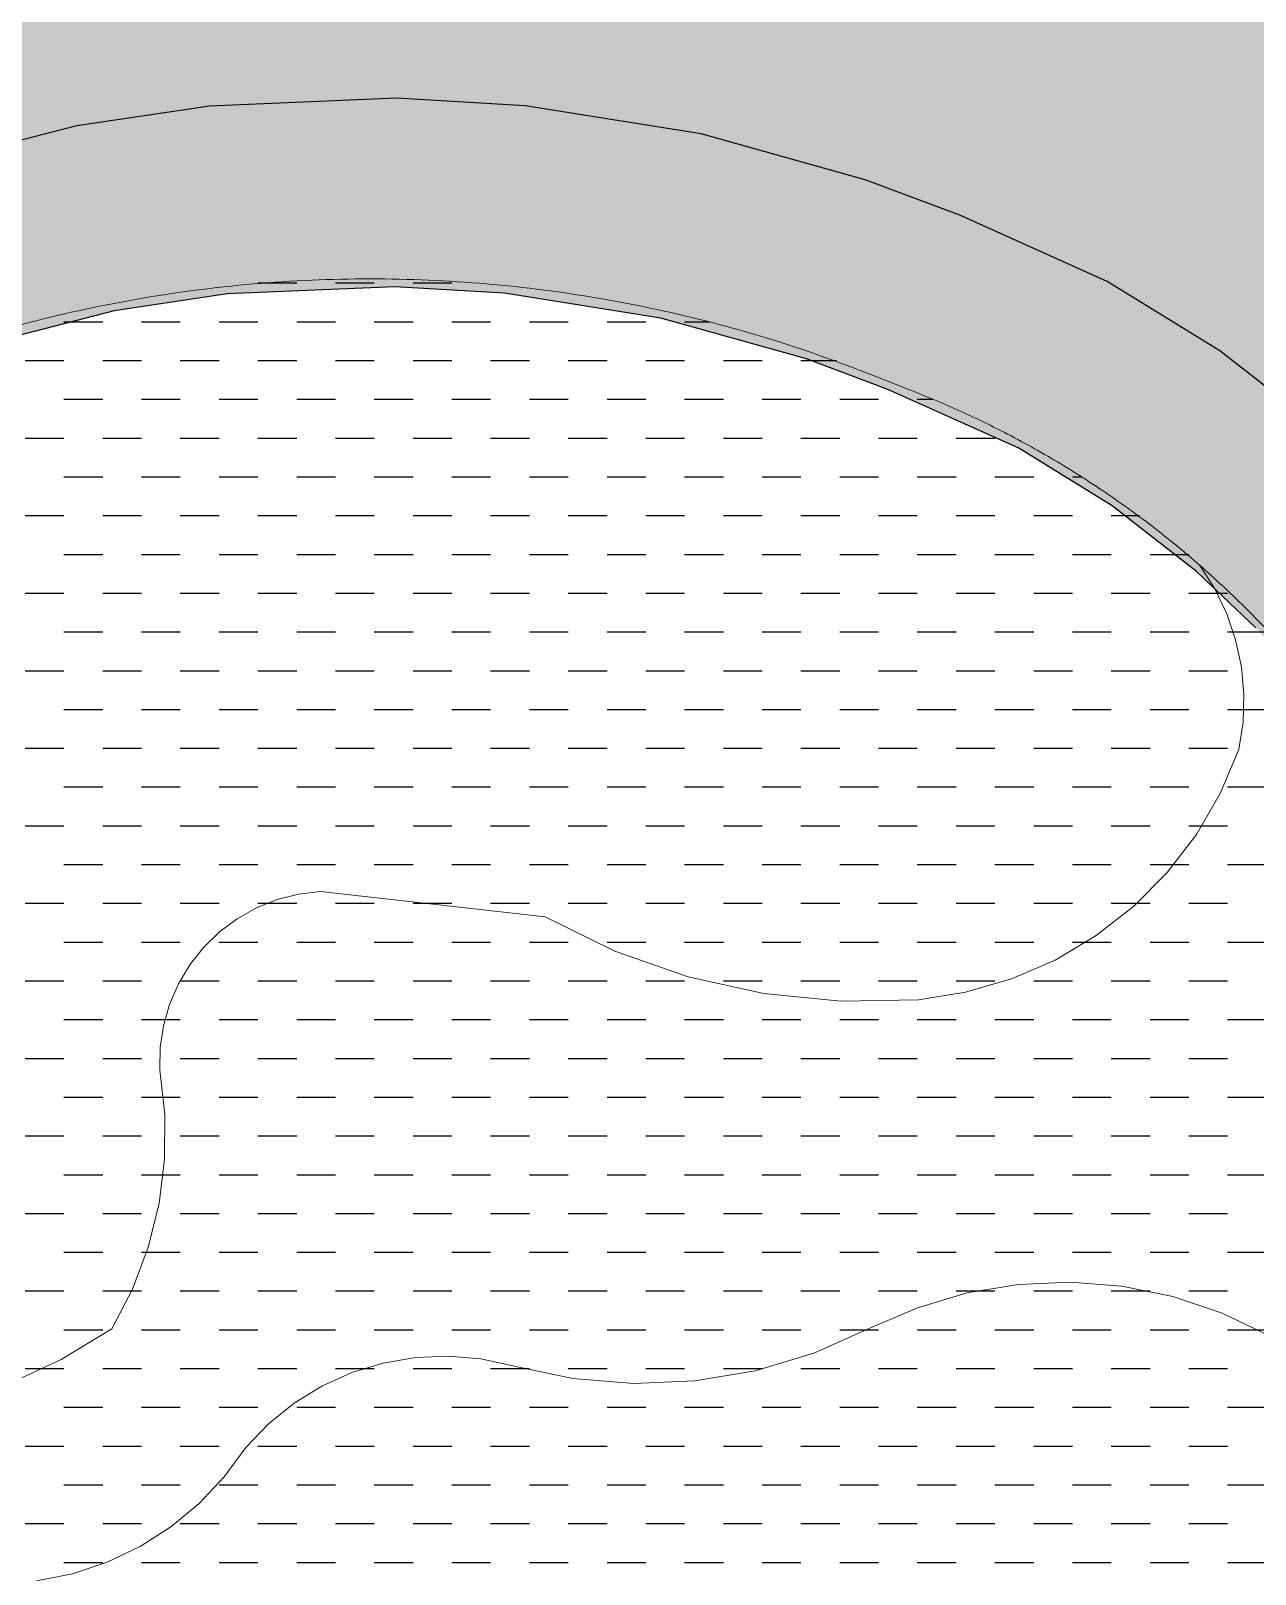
# Model space of a CAD drawing. Header units: millimetres. Extents: x -1030105 to 906887, y -616134 to 1220667.
# Drawn here: x 559758 to 579241, y -149743 to -125170 of the extents above; entities that cross this region are included whole.
import ezdxf

# ---------------------------------------------------------------- set-up
doc = ezdxf.new("R2010")
doc.units = ezdxf.units.MM
doc.header["$MEASUREMENT"] = 0
doc.layers.add('A-Wall', color=6, linetype='Continuous', lineweight=9)
doc.layers.add('HATCH', color=8, linetype='Continuous', lineweight=5)
for name, color, linetype in [('A-WALL-PATT', 7, 'Continuous'), ('DA-LANS-TREE', 7, 'Continuous'), ('DA-WALL-LOW', 1, 'Continuous')]:
    doc.layers.add(name, color=color, linetype=linetype)
doc.layers.add('MASTER PLAN - ZONE B$0$_ QH Giao thông', color=7, linetype='Continuous', true_color=0x6c6565)
doc.layers.add('MASTER PLAN - ZONE B$0$HACHT', color=7, linetype='Continuous', lineweight=9, true_color=0x636363)
doc.layers.add('TMB-KHU B-XREF$0$GRASS', color=95, linetype='Continuous', lineweight=0, transparency=0.6)
pattern_1 = [(0.09853093, (-1184993805.8, -434362146.17), (-0.82545039, 479.99929024), []), (90.09853093, (-1184993805.82, -434362146.17), (-240.825095507, 479.586565047), [480, -480])]

# ---------------------------------------------------------------- blocks, each defined once
blk = doc.blocks.new('Roof 3F')
at = {"layer": 'A-WALL-PATT'}
h = blk.add_hatch(color=255, dxfattribs=at)
h.dxf.hatch_style = 1
h.paths.add_polyline_path([(-9090967, -162990), (-9129467, -162990), (-9129467, -126446), (-8995967, -126446), (-8995967, -193271), (-9026592, -193271), (-9026592, -146746), (-9046192, -146746), (-9046192, -155095), (-9071392, -155095), (-9071392, -146746), (-9090967, -146746)])
at = {"layer": 'DA-WALL-LOW'}
blk.add_lwpolyline([(-9090967, -162990), (-9129467, -162990), (-9129467, -126446), (-8995967, -126446), (-8995967, -193271), (-9026592, -193271), (-9026592, -146746), (-9046192, -146746), (-9046192, -155095), (-9071392, -155095), (-9071392, -146746), (-9090967, -146746)], close=True, dxfattribs=at)
blk = doc.blocks.new('A$C26975654')
at = {"true_color": 0x595959, "extrusion": (2.62042e-09, 1.26379e-08, 1)}
h = blk.add_hatch(dxfattribs=at)
h.set_pattern_fill('ANSI31', color=251, scale=60, angle=45.0985)
h.set_pattern_definition([(90.098531, (-9128386.6, -12147848.67), (-190.4997183, -0.3276006), [])])
h.paths.add_polyline_path([(115649, 42157), (115669, 30359), (140571, 30401), (140550, 42200)])
h.paths.add_polyline_path([(41338, 78283), (29988, 78264), (29984, 80564), (15184, 80538), (8555, 80527), (8564, 75627), (30494, 75664), (30509, 66765), (41358, 66784)])
at = {"layer": 'DA-LANS-TREE', "true_color": 0xe8d896}
h = blk.add_hatch(dxfattribs=at)
h.set_pattern_fill('AR-B88', color=41, scale=60, angle=0.0985)
h.set_pattern_definition(pattern_1)
edge = h.paths.add_edge_path()
edge.add_line((60041, 96343), (60001, 119941))
edge.add_line((60001, 119941), (49371, 119922))
edge.add_line((49371, 119922), (49396, 116800))
edge.add_arc((44397, 116727), 5000, -89.8344, 0.8349, ccw=False)
edge.add_line((44411, 111727), (11821, 111633))
edge.add_arc((11856, 99633), 12000, 90.1656, 146.6075)
edge.add_line((1837, 106237), (1918, 51065))
edge.add_line((1918, 51065), (2456, 50805))
edge.add_line((2456, 50805), (3154, 49440))
edge.add_line((3154, 49440), (3592, 48532))
edge.add_line((3592, 48532), (3954, 47923))
edge.add_line((3954, 47923), (8203, 45081))
edge.add_line((8203, 45081), (9056, 44510))
edge.add_line((9056, 44510), (9635, 43738))
edge.add_line((9635, 43738), (10170, 42648))
edge.add_line((10170, 42648), (10480, 41432))
edge.add_line((10480, 41432), (11122, 42505))
edge.add_line((11122, 42505), (13222, 44167))
edge.add_line((13222, 44167), (15711, 45477))
edge.add_line((15711, 45477), (18293, 46489))
edge.add_line((18293, 46489), (21296, 47266))
edge.add_line((21296, 47266), (23408, 47579))
edge.add_line((23408, 47579), (26384, 47707))
edge.add_line((26384, 47707), (28432, 47585))
edge.add_line((28432, 47585), (31234, 47138))
edge.add_line((31234, 47138), (33846, 46408))
edge.add_line((33846, 46408), (35349, 45841))
edge.add_line((35349, 45841), (37695, 44788))
edge.add_line((37695, 44788), (39490, 43684))
edge.add_line((39490, 43684), (41077, 42446))
edge.add_line((41077, 42446), (42228, 41356))
edge.add_line((42228, 41356), (43482, 39921))
edge.add_line((43482, 39921), (44320, 38768))
edge.add_line((44320, 38768), (44506, 38457))
edge.add_line((44506, 38457), (47474, 38148))
edge.add_line((47474, 38148), (49627, 37482))
edge.add_line((49627, 37482), (52438, 36692))
edge.add_line((52438, 36692), (57704, 34606))
edge.add_line((57704, 34606), (64885, 31817))
edge.add_line((64885, 31817), (73324, 28545))
edge.add_line((73324, 28545), (80957, 26893))
edge.add_line((80957, 26893), (85350, 26544))
edge.add_line((85350, 26544), (94065, 27673))
edge.add_line((94065, 27673), (101268, 27274))
edge.add_line((101268, 27274), (101834, 26858))
edge.add_line((101834, 26858), (102150, 26301))
edge.add_line((102150, 26301), (102232, 25553))
edge.add_line((102232, 25553), (103115, 25638))
edge.add_line((103115, 25638), (105668, 25487))
edge.add_line((105668, 25487), (108341, 24878))
edge.add_line((108341, 24878), (109917, 24285))
edge.add_line((109917, 24285), (111613, 23425))
edge.add_line((111613, 23425), (112459, 22884))
edge.add_line((112459, 22884), (113020, 22624))
edge.add_line((113020, 22624), (114021, 22278))
edge.add_line((114021, 22278), (115634, 21974))
edge.add_line((115634, 21974), (116481, 21934))
edge.add_line((116481, 21934), (117665, 22015))
edge.add_line((117665, 22015), (118699, 22215))
edge.add_line((118699, 22215), (119487, 22451))
edge.add_line((119487, 22451), (120930, 22909))
edge.add_line((120930, 22909), (122114, 23131))
edge.add_line((122114, 23131), (123027, 23223))
edge.add_line((123027, 23223), (124008, 23244))
edge.add_line((124008, 23244), (124948, 23184))
edge.add_line((124948, 23184), (126378, 22967))
edge.add_line((126378, 22967), (128321, 22367))
edge.add_line((128321, 22367), (130043, 21498))
edge.add_line((130043, 21498), (130644, 21081))
edge.add_line((130644, 21081), (130734, 21058))
edge.add_line((130734, 21058), (130893, 21038))
edge.add_line((130893, 21038), (131662, 21058))
edge.add_line((131662, 21058), (131737, 21072))
edge.add_line((131737, 21072), (132676, 21441))
edge.add_line((132676, 21441), (132978, 21648))
edge.add_line((132978, 21648), (133465, 22137))
edge.add_line((133465, 22137), (136872, 26069))
edge.add_line((136872, 26069), (137332, 26785))
edge.add_line((137332, 26785), (138107, 27550))
edge.add_line((138107, 27550), (138903, 28182))
edge.add_line((138903, 28182), (140240, 28885))
edge.add_line((140240, 28885), (140774, 29058))
edge.add_line((140774, 29058), (140775, 30198))
edge.add_line((140775, 30198), (111456, 30148))
edge.add_line((111456, 30148), (111421, 50022))
edge.add_line((111421, 50022), (94112, 49992))
edge.add_line((94112, 49992), (94123, 43683))
edge.add_line((94123, 43683), (95191, 41981))
edge.add_line((95191, 41981), (95400, 41512))
edge.add_line((95400, 41512), (95382, 41076))
edge.add_line((95382, 41076), (95217, 40736))
edge.add_line((95217, 40736), (94271, 39476))
edge.add_line((94271, 39476), (93903, 39214))
edge.add_line((93903, 39214), (85205, 35631))
edge.add_line((85205, 35631), (84628, 35770))
edge.add_line((84628, 35770), (83017, 36770))
edge.add_line((83017, 36770), (82672, 37132))
edge.add_line((82672, 37132), (82545, 37616))
edge.add_line((82545, 37616), (82540, 40669))
edge.add_line((82540, 40669), (81537, 40661))
edge.add_line((81537, 40661), (81545, 38061))
edge.add_line((81545, 38061), (75545, 38051))
edge.add_line((75545, 38051), (75541, 40451))
edge.add_line((75541, 40451), (74537, 40449))
edge.add_line((74537, 40449), (74533, 37447))
edge.add_line((74533, 37447), (74382, 37004))
edge.add_line((74382, 37004), (74077, 36754))
edge.add_line((74077, 36754), (72288, 35632))
edge.add_line((72288, 35632), (71709, 35683))
edge.add_line((71709, 35683), (63003, 39228))
edge.add_line((63003, 39228), (62738, 39485))
edge.add_line((62738, 39485), (61657, 40921))
edge.add_line((61657, 40921), (61664, 41501))
edge.add_line((61664, 41501), (61790, 41808))
edge.add_line((61790, 41808), (62923, 43629))
edge.add_line((62923, 43629), (62912, 49938))
edge.add_line((62912, 49938), (11909, 49849))
edge.add_line((11909, 49849), (10828, 50018))
edge.add_line((10828, 50018), (10062, 50372))
edge.add_line((10062, 50372), (9550, 50758))
edge.add_line((9550, 50758), (9100, 51253))
edge.add_line((9100, 51253), (8694, 51951))
edge.add_line((8694, 51951), (8538, 52506))
edge.add_line((8538, 52506), (8403, 53343))
edge.add_line((8403, 53343), (8356, 80527))
edge.add_line((8356, 80527), (8355, 80527))
edge.add_line((8355, 80527), (8338, 90677))
edge.add_line((8338, 90677), (8338, 90994))
edge.add_arc((12338, 91000), 4000, 90.0985, 180.0985, ccw=False)
edge.add_line((12331, 95000), (38891, 95046))
edge.add_arc((38898, 91046), 4000, 17.4472, 90.0985, ccw=False)
edge.add_line((42714, 92245), (60048, 92275))
edge.add_line((60048, 92275), (60041, 96343))
edge = h.paths.add_edge_path(flags=16)
edge.add_line((49595, 102075), (14529, 102015))
edge.add_arc((14528, 103015), 1000, 159.3265, 270.0985, ccw=False)
edge.add_arc((15463, 102662), 2000, 96.9187, 159.3265, ccw=False)
edge.add_line((15222, 104648), (48638, 104758))
edge.add_arc((48645, 102758), 2000, 18.4999, 90.2137, ccw=False)
edge.add_arc((49593, 103075), 1000, -89.9015, 18.4999, ccw=False)
h = blk.add_hatch(dxfattribs=at)
h.set_pattern_fill('AR-B88', color=41, scale=60, angle=0.0985)
h.set_pattern_definition(pattern_1)
h.paths.add_polyline_path([(127195, 19575), (128504, 18914), (129383, 18304), (130177, 18105), (130741, 18033), (131978, 18066), (132567, 18175), (134087, 18773), (134905, 19330), (135665, 20096), (136679, 21266), (137607, 22336), (138505, 23372), (139280, 24267), (139676, 24883), (140099, 25301), (140548, 25658), (141408, 26110), (141829, 26246), (142509, 26367), (142977, 26384), (143769, 26290), (144224, 26164), (144824, 26025), (145727, 25884), (146509, 25824), (146931, 25816), (146922, 28816), (146654, 28822), (146074, 28866), (145394, 28973), (144963, 29072), (144350, 29243), (143101, 29390), (142192, 29358), (141102, 29164), (140240, 28885), (138903, 28182), (138107, 27550), (137332, 26785), (136872, 26069), (136238, 25337), (135340, 24301), (134412, 23231), (133465, 22137), (132978, 21648), (132676, 21441), (131705, 21060), (130893, 21038), (130664, 21067), (130043, 21498), (128321, 22367), (126378, 22967), (124948, 23184), (124008, 23244), (123027, 23223), (122114, 23131), (120930, 22909), (119487, 22451), (118699, 22215), (117665, 22015), (116481, 21934), (115634, 21974), (114021, 22278), (113020, 22624), (112459, 22884), (111613, 23425), (109917, 24285), (108341, 24878), (105668, 25487), (103115, 25638), (100581, 25392), (97881, 24668), (95937, 23815), (94294, 22833), (92789, 21758), (91881, 21265), (90104, 20660), (89211, 20512), (88215, 20466), (87070, 20559), (86343, 20702), (85387, 20998), (84436, 21418), (83461, 21919), (81638, 22611), (79761, 23081), (77520, 23347), (75794, 23343), (73439, 23050), (70261, 22069), (67087, 20517), (64527, 19561), (62273, 18904), (58794, 18206), (56189, 17922), (53520, 17863), (53096, 18104), (52634, 18520), (51985, 19455), (51816, 19861), (51629, 20747), (51626, 21437), (51694, 21854), (52033, 22757), (52341, 24218), (52421, 25767), (52279, 27226), (51471, 29771), (49873, 32134), (47718, 33882), (47087, 34203), (46768, 34511), (46203, 35230), (45886, 35766), (45344, 37054), (44320, 38768), (43482, 39921), (42228, 41356), (41077, 42446), (39490, 43684), (37695, 44788), (35349, 45841), (33846, 46408), (31234, 47138), (28432, 47585), (26384, 47707), (23408, 47579), (21296, 47266), (18293, 46489), (15711, 45477), (13222, 44167), (11122, 42505), (9541, 39864), (8294, 36209), (7979, 33733), (8024, 31292), (9102, 27871), (9664, 26896), (10856, 25320), (10853, 25195), (10649, 24516), (10162, 23659), (9171, 21965), (8612, 19646), (8791, 17004), (9654, 15063), (10263, 13734), (10252, 13616), (9819, 12842), (9059, 11747), (8095, 10317), (7502, 8615), (7457, 6438), (7947, 4784), (8758, 3402), (10456, 1844), (12552, 1068), (14631, 613), (17129, 486), (19402, 755), (20903, 1229), (23238, 1813), (25459, 1850), (27349, 1468), (28958, 811), (30513, -40), (42677, -9), (44411, 623), (48107, 1904), (48481, 1965), (49892, 1930), (53447, 773), (55103, 23), (65653, 51), (67571, 905), (68882, 1718), (69622, 2277), (76459, 6105), (78242, 6681), (79863, 7049), (81995, 7330), (83656, 7396), (84539, 7376), (85907, 7271), (87093, 7104), (88654, 6777), (90303, 6290), (92113, 5588), (95097, 4567), (99350, 3788), (101977, 3651), (105319, 3847), (108148, 4342), (111225, 5380), (113363, 6068), (115225, 6509), (117621, 6866), (119335, 6982), (122393, 6904), (124456, 6643), (126689, 6084), (129049, 5724), (132577, 6002), (135984, 7263), (138583, 9106), (139920, 10489), (140719, 11917), (141781, 13816), (142666, 15397), (143229, 16404), (143592, 16747), (144302, 17220), (145557, 17699), (146242, 17807), (146953, 17809), (146945, 20809), (146003, 20806), (144780, 20613), (142920, 19903), (141716, 19103), (140834, 18268), (140047, 16862), (139163, 15281), (138100, 13381), (137492, 12294), (136620, 11392), (134572, 9939), (131927, 8960), (129159, 8742), (127281, 9029), (125010, 9596), (122620, 9899), (119273, 9984), (117298, 9851), (114657, 9457), (112557, 8960), (110286, 8230), (107406, 7258), (104971, 6832), (101967, 6656), (99699, 6774), (95857, 7477), (93142, 8406), (91272, 9133), (89387, 9688), (87610, 10061), (86231, 10254), (84689, 10374), (83629, 10397), (81739, 10322), (79334, 10005), (77447, 9577), (75253, 8869), (67978, 4795), (67183, 4195), (66163, 3562), (64277, 2722), (61844, 2156), (60523, 2065), (59118, 2128), (58079, 2283), (56330, 2761), (54533, 3574), (50405, 4918), (48276, 4971), (47369, 4824), (43406, 3450), (39728, 2110), (37469, 1665), (35433, 1667), (33857, 1930), (32079, 2523), (30249, 3524), (28221, 4353), (25734, 4855), (22844, 4807), (20086, 4117), (18769, 3701), (17028, 3495), (15030, 3597), (13397, 3954), (12050, 4453), (11118, 5309), (10720, 5987), (10466, 6843), (10492, 8077), (10800, 8963), (11535, 10054), (12366, 11250), (13179, 12703), (13326, 14253), (12388, 16297), (11749, 17737), (11637, 19390), (11984, 20832), (12760, 22160), (13425, 23328), (13841, 24714), (13891, 26518), (13191, 27206), (12169, 28556), (11865, 29085), (11015, 31781), (10982, 33570), (11232, 35529), (12278, 38595), (13414, 40493), (14866, 41642), (16961, 42745), (19220, 43630), (21894, 44322), (23693, 44589), (26359, 44703), (28105, 44599), (30591, 44202), (32911, 43554), (34204, 43067), (36289, 42131), (37776, 41216), (39119, 40169), (40062, 39275), (41134, 38048), (41814, 37113), (42661, 35697), (43200, 34415), (43721, 33532), (44536, 32496), (45326, 31733), (46074, 31352), (47637, 30084), (48743, 28449), (49324, 26620), (49414, 25698), (49358, 24607), (49145, 23599), (48780, 22629), (48625, 21671), (48631, 20428), (48938, 18966), (49339, 18006), (50367, 16525), (51330, 15656), (52759, 14846), (56385, 14926), (59253, 15239), (62988, 15988), (65473, 16711), (68274, 17758), (71369, 19272), (74072, 20106), (75983, 20344), (77346, 20346), (79218, 20125), (80738, 19744), (82239, 19174), (83143, 18710), (84334, 18183), (85608, 17789), (86658, 17582), (88163, 17461), (89526, 17524), (90837, 17741), (93089, 18507), (94382, 19209), (95938, 20320), (97315, 21143), (98878, 21830), (101118, 22431), (103171, 22630), (105243, 22507), (107476, 21998), (108707, 21535), (110123, 20817), (111014, 20247), (111897, 19839), (113249, 19371), (115283, 18988), (116511, 18929), (118054, 19035), (119417, 19299), (120371, 19585), (121663, 19994), (122540, 20159), (123209, 20226), (123946, 20242), (124758, 20190), (125692, 20039)])
at = {"layer": 'TMB-KHU B-XREF$0$GRASS', "true_color": 0x3d6827}
h = blk.add_hatch(dxfattribs=at)
h.set_pattern_fill('CROSS', color=79, scale=1150, angle=0.0985)
h.set_pattern_definition([(0.09853093, (-1184993805.82, -434362146.17), (287.005164496, 287.99398527), [143.75, -431.25]), (90.09853093, (-1184993733.82, -434362217.93), (-287.99398527, 287.005164496), [143.75, -431.25])])
h.paths.add_polyline_path([(44411, 111727, 0.417639), (49396, 116800), (49371, 119922), (39721, 119906), (7759, 119625, 0.412158), (-172, 111613), (-109, 70456), (-85, 54998), (0, 0), (2517, 4), (30358, 45), (28958, 811), (27349, 1468), (25459, 1850), (23238, 1813), (20903, 1229), (19402, 755), (17129, 486), (14631, 613), (12552, 1068), (10456, 1844), (8758, 3402), (7947, 4784), (7457, 6438), (7502, 8615), (8095, 10317), (9059, 11747), (9819, 12842), (10252, 13616), (10263, 13734), (9654, 15063), (8791, 17004), (8612, 19646), (9171, 21965), (10162, 23659), (10649, 24516), (10853, 25195), (10856, 25320), (9664, 26896), (9102, 27871), (8024, 31292), (7979, 33733), (8294, 36209), (9541, 39864), (10480, 41432), (10170, 42648), (9635, 43738), (9056, 44510), (8203, 45081), (3954, 47923), (3592, 48532), (3154, 49440), (2456, 50805), (1918, 51065), (1837, 106237, -0.251377), (11821, 111633)])
at = {"layer": 'DA-LANS-TREE', "color": 8, "elevation": 0}
for points in [[(41077, 42446), (39490, 43684), (37695, 44788), (35349, 45841), (33846, 46408), (31234, 47138), (28432, 47585), (26384, 47707), (23408, 47579), (21296, 47266), (18293, 46489), (15711, 45477), (13222, 44167), (11122, 42505), (9541, 39864), (8294, 36209), (7979, 33733), (8024, 31292), (9102, 27871), (9664, 26896), (10856, 25320), (10853, 25195), (10649, 24516), (10162, 23659)], [(40062, 39275), (39119, 40169), (37776, 41216), (36289, 42131), (34204, 43067), (32911, 43554), (30591, 44202), (28105, 44599), (26359, 44703), (23693, 44589), (21894, 44322), (19220, 43630)]]:
    blk.add_lwpolyline(points, dxfattribs=at)
at = {"layer": 'TMB-KHU B-XREF$0$GRASS', "color": 79, "true_color": 0x3d6827}
blk.add_lwpolyline([(41077, 42446), (39490, 43684), (37695, 44788), (35349, 45841), (33846, 46408), (31234, 47138), (28432, 47585), (26384, 47707), (23408, 47579), (21296, 47266), (18293, 46489), (15711, 45477), (13222, 44167), (11122, 42505), (10480, 41432), (10170, 42648), (9635, 43738), (9056, 44510), (8203, 45081), (3954, 47923), (3592, 48532), (3154, 49440)], dxfattribs=at)
at = {"layer": 'HATCH', "color": 255, "extrusion": (1.65331e-06, -3.72482e-07, 1), "rotation": 0.09854487416975992}
blk.add_blockref('Roof 3F', (9137003, 233281, 6), dxfattribs=at)

msp = doc.modelspace()

# ---------------------------------------------------------------- linework, layer by layer
at = {"layer": 'MASTER PLAN - ZONE B$0$_ QH Giao thông', "color": 140, "linetype": 'Continuous', "true_color": 0x14b1eb}
for p, q in [((563371.155, -129184.567), (563988.468, -129184.567)), ((564605.782, -129184.567), (565223.095, -129184.567)), ((565840.408, -129184.567), (566457.721, -129184.567)), ((560284.59, -129801.88), (560901.903, -129801.88)), ((561519.216, -129801.88), (562136.529, -129801.88)), ((562753.842, -129801.88), (563371.155, -129801.88)), ((563988.468, -129801.88), (564605.782, -129801.88)), ((565223.095, -129801.88), (565840.408, -129801.88)), ((566457.721, -129801.88), (567075.034, -129801.88)), ((567692.347, -129801.88), (568309.66, -129801.88)), ((568926.973, -129801.88), (569544.286, -129801.88)), ((570161.6, -129801.88), (570560.431, -129801.88)), ((559667.277, -130419.193), (560284.59, -130419.193)), ((560901.903, -130419.193), (561519.216, -130419.193)), ((562136.529, -130419.193), (562753.842, -130419.193)), ((563371.155, -130419.193), (563988.468, -130419.193)), ((564605.782, -130419.193), (565223.095, -130419.193)), ((565840.408, -130419.193), (566457.721, -130419.193)), ((567075.034, -130419.193), (567692.347, -130419.193)), ((568309.66, -130419.193), (568926.973, -130419.193)), ((569544.286, -130419.193), (570161.6, -130419.193)), ((570778.913, -130419.193), (571396.226, -130419.193)), ((572013.539, -130419.193), (572577.055, -130419.193)), ((560284.59, -131036.506), (560901.903, -131036.506)), ((561519.216, -131036.506), (562136.529, -131036.506)), ((562753.842, -131036.506), (563371.155, -131036.506)), ((563988.468, -131036.506), (564605.782, -131036.506)), ((565223.095, -131036.506), (565840.408, -131036.506)), ((566457.721, -131036.506), (567075.034, -131036.506)), ((567692.347, -131036.506), (568309.66, -131036.506)), ((568926.973, -131036.506), (569544.286, -131036.506)), ((570161.6, -131036.506), (570778.913, -131036.506)), ((571396.226, -131036.506), (572013.539, -131036.506)), ((572630.852, -131036.506), (573248.165, -131036.506)), ((573865.478, -131036.506), (574111.907, -131036.506)), ((559667.277, -131653.819), (560284.59, -131653.819)), ((560901.903, -131653.819), (561519.216, -131653.819)), ((562136.529, -131653.819), (562753.842, -131653.819)), ((563371.155, -131653.819), (563988.468, -131653.819)), ((564605.782, -131653.819), (565223.095, -131653.819)), ((565840.408, -131653.819), (566457.721, -131653.819)), ((567075.034, -131653.819), (567692.347, -131653.819)), ((568309.66, -131653.819), (568926.973, -131653.819)), ((569544.286, -131653.819), (570161.6, -131653.819)), ((570778.913, -131653.819), (571396.226, -131653.819)), ((572013.539, -131653.819), (572630.852, -131653.819)), ((573248.165, -131653.819), (573865.478, -131653.819)), ((574482.791, -131653.819), (575100.105, -131653.819)), ((560284.59, -132271.132), (560901.903, -132271.132)), ((561519.216, -132271.132), (562136.529, -132271.132)), ((562753.842, -132271.132), (563371.155, -132271.132)), ((563988.468, -132271.132), (564605.782, -132271.132)), ((565223.095, -132271.132), (565840.408, -132271.132)), ((566457.721, -132271.132), (567075.034, -132271.132)), ((567692.347, -132271.132), (568309.66, -132271.132)), ((568926.973, -132271.132), (569544.286, -132271.132)), ((570161.6, -132271.132), (570778.913, -132271.132)), ((571396.226, -132271.132), (572013.539, -132271.132)), ((572630.852, -132271.132), (573248.165, -132271.132)), ((573865.478, -132271.132), (574482.791, -132271.132)), ((575100.105, -132271.132), (575717.418, -132271.132)), ((576334.731, -132271.132), (576480.488, -132271.132)), ((559667.277, -132888.445), (560284.59, -132888.445)), ((560901.903, -132888.445), (561519.216, -132888.445)), ((562136.529, -132888.445), (562753.842, -132888.445)), ((563371.155, -132888.445), (563988.468, -132888.445)), ((564605.782, -132888.445), (565223.095, -132888.445)), ((565840.408, -132888.445), (566457.721, -132888.445)), ((567075.034, -132888.445), (567692.347, -132888.445)), ((568309.66, -132888.445), (568926.973, -132888.445)), ((569544.286, -132888.445), (570161.6, -132888.445)), ((570778.913, -132888.445), (571396.226, -132888.445)), ((572013.539, -132888.445), (572630.852, -132888.445)), ((573248.165, -132888.445), (573865.478, -132888.445)), ((574482.791, -132888.445), (575100.105, -132888.445)), ((575717.418, -132888.445), (576334.731, -132888.445)), ((576952.044, -132888.445), (577401.334, -132888.445)), ((560284.59, -133505.759), (560901.903, -133505.759)), ((561519.216, -133505.759), (562136.529, -133505.759)), ((562753.842, -133505.759), (563371.155, -133505.759)), ((563988.468, -133505.759), (564605.782, -133505.759)), ((565223.095, -133505.759), (565840.408, -133505.759)), ((566457.721, -133505.759), (567075.034, -133505.759)), ((567692.347, -133505.759), (568309.66, -133505.759)), ((568926.973, -133505.759), (569544.286, -133505.759)), ((570161.6, -133505.759), (570778.913, -133505.759)), ((571396.226, -133505.759), (572013.539, -133505.759)), ((572630.852, -133505.759), (573248.165, -133505.759)), ((573865.478, -133505.759), (574482.791, -133505.759)), ((575100.105, -133505.759), (575717.418, -133505.759)), ((576334.731, -133505.759), (576952.044, -133505.759)), ((577569.357, -133505.759), (578186.67, -133505.759)), ((559667.277, -134123.072), (560284.59, -134123.072)), ((560901.903, -134123.072), (561519.216, -134123.072)), ((562136.529, -134123.072), (562753.842, -134123.072)), ((563371.155, -134123.072), (563988.468, -134123.072)), ((564605.782, -134123.072), (565223.095, -134123.072)), ((565840.408, -134123.072), (566457.721, -134123.072)), ((567075.034, -134123.072), (567692.347, -134123.072)), ((568309.66, -134123.072), (568926.973, -134123.072)), ((569544.286, -134123.072), (570161.6, -134123.072)), ((570778.913, -134123.072), (571396.226, -134123.072)), ((572013.539, -134123.072), (572630.852, -134123.072)), ((573248.165, -134123.072), (573865.478, -134123.072)), ((574482.791, -134123.072), (575100.105, -134123.072)), ((575717.418, -134123.072), (576334.731, -134123.072)), ((576952.044, -134123.072), (577569.357, -134123.072)), ((578186.67, -134123.072), (578803.983, -134123.072)), ((560284.59, -134740.385), (560901.903, -134740.385)), ((561519.216, -134740.385), (562136.529, -134740.385)), ((562753.842, -134740.385), (563371.155, -134740.385)), ((563988.468, -134740.385), (564605.782, -134740.385)), ((565223.095, -134740.385), (565840.408, -134740.385)), ((566457.721, -134740.385), (567075.034, -134740.385)), ((567692.347, -134740.385), (568309.66, -134740.385)), ((568926.973, -134740.385), (569544.286, -134740.385)), ((570161.6, -134740.385), (570778.913, -134740.385)), ((571396.226, -134740.385), (572013.539, -134740.385)), ((572630.852, -134740.385), (573248.165, -134740.385)), ((573865.478, -134740.385), (574482.791, -134740.385)), ((575100.105, -134740.385), (575717.418, -134740.385)), ((576334.731, -134740.385), (576952.044, -134740.385)), ((577569.357, -134740.385), (578186.67, -134740.385)), ((578803.983, -134740.385), (579421.296, -134740.385)), ((559667.277, -135357.698), (560284.59, -135357.698)), ((560901.903, -135357.698), (561519.216, -135357.698)), ((562136.529, -135357.698), (562753.842, -135357.698)), ((563371.155, -135357.698), (563988.468, -135357.698)), ((564605.782, -135357.698), (565223.095, -135357.698)), ((565840.408, -135357.698), (566457.721, -135357.698)), ((567075.034, -135357.698), (567692.347, -135357.698)), ((568309.66, -135357.698), (568926.973, -135357.698)), ((569544.286, -135357.698), (570161.6, -135357.698)), ((570778.913, -135357.698), (571396.226, -135357.698)), ((572013.539, -135357.698), (572630.852, -135357.698)), ((573248.165, -135357.698), (573865.478, -135357.698)), ((574482.791, -135357.698), (575100.105, -135357.698)), ((575717.418, -135357.698), (576334.731, -135357.698)), ((576952.044, -135357.698), (577569.357, -135357.698)), ((578186.67, -135357.698), (578803.983, -135357.698)), ((560284.59, -135975.011), (560901.903, -135975.011)), ((561519.216, -135975.011), (562136.529, -135975.011)), ((562753.842, -135975.011), (563371.155, -135975.011)), ((563988.468, -135975.011), (564605.782, -135975.011)), ((565223.095, -135975.011), (565840.408, -135975.011)), ((566457.721, -135975.011), (567075.034, -135975.011)), ((567692.347, -135975.011), (568309.66, -135975.011)), ((568926.973, -135975.011), (569544.286, -135975.011)), ((570161.6, -135975.011), (570778.913, -135975.011)), ((571396.226, -135975.011), (572013.539, -135975.011)), ((572630.852, -135975.011), (573248.165, -135975.011)), ((573865.478, -135975.011), (574482.791, -135975.011)), ((575100.105, -135975.011), (575717.418, -135975.011)), ((576334.731, -135975.011), (576952.044, -135975.011)), ((577569.357, -135975.011), (578186.67, -135975.011)), ((578803.983, -135975.011), (579421.296, -135975.011)), ((559667.277, -136592.324), (560284.59, -136592.324)), ((560901.903, -136592.324), (561519.216, -136592.324)), ((562136.529, -136592.324), (562753.842, -136592.324)), ((563371.155, -136592.324), (563988.468, -136592.324)), ((564605.782, -136592.324), (565223.095, -136592.324)), ((565840.408, -136592.324), (566457.721, -136592.324)), ((567075.034, -136592.324), (567692.347, -136592.324)), ((568309.66, -136592.324), (568926.973, -136592.324)), ((569544.286, -136592.324), (570161.6, -136592.324)), ((570778.913, -136592.324), (571396.226, -136592.324)), ((572013.539, -136592.324), (572630.852, -136592.324)), ((573248.165, -136592.324), (573865.478, -136592.324)), ((574482.791, -136592.324), (575100.105, -136592.324)), ((575717.418, -136592.324), (576334.731, -136592.324)), ((576952.044, -136592.324), (577569.357, -136592.324)), ((578186.67, -136592.324), (578803.983, -136592.324)), ((560284.59, -137209.637), (560901.903, -137209.637)), ((561519.216, -137209.637), (562136.529, -137209.637)), ((562753.842, -137209.637), (563371.155, -137209.637)), ((563988.468, -137209.637), (564605.782, -137209.637)), ((565223.095, -137209.637), (565840.408, -137209.637)), ((566457.721, -137209.637), (567075.034, -137209.637)), ((567692.347, -137209.637), (568309.66, -137209.637)), ((568926.973, -137209.637), (569544.286, -137209.637)), ((570161.6, -137209.637), (570778.913, -137209.637)), ((571396.226, -137209.637), (572013.539, -137209.637)), ((572630.852, -137209.637), (573248.165, -137209.637)), ((573865.478, -137209.637), (574482.791, -137209.637)), ((575100.105, -137209.637), (575717.418, -137209.637)), ((576334.731, -137209.637), (576952.044, -137209.637)), ((577569.357, -137209.637), (578186.67, -137209.637)), ((578803.983, -137209.637), (579421.296, -137209.637)), ((559667.277, -137826.95), (560284.59, -137826.95)), ((560901.903, -137826.95), (561519.216, -137826.95)), ((562136.529, -137826.95), (562753.842, -137826.95)), ((563371.155, -137826.95), (563988.468, -137826.95)), ((564605.782, -137826.95), (565223.095, -137826.95)), ((565840.408, -137826.95), (566457.721, -137826.95)), ((567075.034, -137826.95), (567692.347, -137826.95)), ((568309.66, -137826.95), (568926.973, -137826.95)), ((569544.286, -137826.95), (570161.6, -137826.95)), ((570778.913, -137826.95), (571396.226, -137826.95)), ((572013.539, -137826.95), (572630.852, -137826.95)), ((573248.165, -137826.95), (573865.478, -137826.95)), ((574482.791, -137826.95), (575100.105, -137826.95)), ((575717.418, -137826.95), (576334.731, -137826.95)), ((576952.044, -137826.95), (577569.357, -137826.95)), ((578186.67, -137826.95), (578803.983, -137826.95)), ((560284.59, -138444.263), (560901.903, -138444.263)), ((561519.216, -138444.263), (562136.529, -138444.263)), ((562753.842, -138444.263), (563371.155, -138444.263)), ((563988.468, -138444.263), (564605.782, -138444.263)), ((565223.095, -138444.263), (565840.408, -138444.263)), ((566457.721, -138444.263), (567075.034, -138444.263)), ((567692.347, -138444.263), (568309.66, -138444.263)), ((568926.973, -138444.263), (569544.286, -138444.263)), ((570161.6, -138444.263), (570778.913, -138444.263)), ((571396.226, -138444.263), (572013.539, -138444.263)), ((572630.852, -138444.263), (573248.165, -138444.263)), ((573865.478, -138444.263), (574482.791, -138444.263)), ((575100.105, -138444.263), (575717.418, -138444.263)), ((576334.731, -138444.263), (576952.044, -138444.263)), ((577569.357, -138444.263), (578186.67, -138444.263)), ((578803.983, -138444.263), (579421.296, -138444.263)), ((559667.277, -139061.577), (560284.59, -139061.577)), ((560901.903, -139061.577), (561519.216, -139061.577)), ((562136.529, -139061.577), (562753.842, -139061.577)), ((563371.155, -139061.577), (563988.468, -139061.577)), ((564605.782, -139061.577), (565223.095, -139061.577)), ((565840.408, -139061.577), (566457.721, -139061.577)), ((567075.034, -139061.577), (567692.347, -139061.577)), ((568309.66, -139061.577), (568926.973, -139061.577)), ((569544.286, -139061.577), (570161.6, -139061.577)), ((570778.913, -139061.577), (571396.226, -139061.577)), ((572013.539, -139061.577), (572630.852, -139061.577)), ((573248.165, -139061.577), (573865.478, -139061.577)), ((574482.791, -139061.577), (575100.105, -139061.577)), ((575717.418, -139061.577), (576334.731, -139061.577)), ((576952.044, -139061.577), (577569.357, -139061.577)), ((578186.67, -139061.577), (578803.983, -139061.577)), ((560284.59, -139678.89), (560901.903, -139678.89)), ((561519.216, -139678.89), (562136.529, -139678.89)), ((562753.842, -139678.89), (563371.155, -139678.89)), ((563988.468, -139678.89), (564605.782, -139678.89)), ((565223.095, -139678.89), (565840.408, -139678.89)), ((566457.721, -139678.89), (567075.034, -139678.89)), ((567692.347, -139678.89), (568309.66, -139678.89)), ((568926.973, -139678.89), (569544.286, -139678.89)), ((570161.6, -139678.89), (570778.913, -139678.89)), ((571396.226, -139678.89), (572013.539, -139678.89)), ((572630.852, -139678.89), (573248.165, -139678.89)), ((573865.478, -139678.89), (574482.791, -139678.89)), ((575100.105, -139678.89), (575717.418, -139678.89)), ((576334.731, -139678.89), (576952.044, -139678.89)), ((577569.357, -139678.89), (578186.67, -139678.89)), ((578803.983, -139678.89), (579421.296, -139678.89)), ((559667.277, -140296.203), (560284.59, -140296.203)), ((560901.903, -140296.203), (561519.216, -140296.203)), ((562136.529, -140296.203), (562753.842, -140296.203)), ((563371.155, -140296.203), (563988.468, -140296.203)), ((564605.782, -140296.203), (565223.095, -140296.203)), ((565840.408, -140296.203), (566457.721, -140296.203)), ((567075.034, -140296.203), (567692.347, -140296.203)), ((568309.66, -140296.203), (568926.973, -140296.203)), ((569544.286, -140296.203), (570161.6, -140296.203)), ((570778.913, -140296.203), (571396.226, -140296.203)), ((572013.539, -140296.203), (572630.852, -140296.203)), ((573248.165, -140296.203), (573865.478, -140296.203)), ((574482.791, -140296.203), (575100.105, -140296.203)), ((575717.418, -140296.203), (576334.731, -140296.203)), ((576952.044, -140296.203), (577569.357, -140296.203)), ((578186.67, -140296.203), (578803.983, -140296.203)), ((560284.59, -140913.516), (560901.903, -140913.516)), ((561519.216, -140913.516), (562136.529, -140913.516)), ((562753.842, -140913.516), (563371.155, -140913.516)), ((563988.468, -140913.516), (564605.782, -140913.516)), ((565223.095, -140913.516), (565840.408, -140913.516)), ((566457.721, -140913.516), (567075.034, -140913.516)), ((567692.347, -140913.516), (568309.66, -140913.516)), ((568926.973, -140913.516), (569544.286, -140913.516)), ((570161.6, -140913.516), (570778.913, -140913.516)), ((571396.226, -140913.516), (572013.539, -140913.516)), ((572630.852, -140913.516), (573248.165, -140913.516)), ((573865.478, -140913.516), (574482.791, -140913.516)), ((575100.105, -140913.516), (575717.418, -140913.516)), ((576334.731, -140913.516), (576952.044, -140913.516)), ((577569.357, -140913.516), (578186.67, -140913.516)), ((578803.983, -140913.516), (579421.296, -140913.516)), ((559667.277, -141530.829), (560284.59, -141530.829)), ((560901.903, -141530.829), (561519.216, -141530.829)), ((562136.529, -141530.829), (562753.842, -141530.829)), ((563371.155, -141530.829), (563988.468, -141530.829)), ((564605.782, -141530.829), (565223.095, -141530.829)), ((565840.408, -141530.829), (566457.721, -141530.829)), ((567075.034, -141530.829), (567692.347, -141530.829)), ((568309.66, -141530.829), (568926.973, -141530.829)), ((569544.286, -141530.829), (570161.6, -141530.829)), ((570778.913, -141530.829), (571396.226, -141530.829)), ((572013.539, -141530.829), (572630.852, -141530.829)), ((573248.165, -141530.829), (573865.478, -141530.829)), ((574482.791, -141530.829), (575100.105, -141530.829)), ((575717.418, -141530.829), (576334.731, -141530.829)), ((576952.044, -141530.829), (577569.357, -141530.829)), ((578186.67, -141530.829), (578803.983, -141530.829)), ((560284.59, -142148.142), (560901.903, -142148.142)), ((561519.216, -142148.142), (562136.529, -142148.142)), ((562753.842, -142148.142), (563371.155, -142148.142)), ((563988.468, -142148.142), (564605.782, -142148.142)), ((565223.095, -142148.142), (565840.408, -142148.142)), ((566457.721, -142148.142), (567075.034, -142148.142)), ((567692.347, -142148.142), (568309.66, -142148.142)), ((568926.973, -142148.142), (569544.286, -142148.142)), ((570161.6, -142148.142), (570778.913, -142148.142)), ((571396.226, -142148.142), (572013.539, -142148.142)), ((572630.852, -142148.142), (573248.165, -142148.142)), ((573865.478, -142148.142), (574482.791, -142148.142)), ((575100.105, -142148.142), (575717.418, -142148.142)), ((576334.731, -142148.142), (576952.044, -142148.142)), ((577569.357, -142148.142), (578186.67, -142148.142)), ((578803.983, -142148.142), (579421.296, -142148.142)), ((559667.277, -142765.455), (560284.59, -142765.455)), ((560901.903, -142765.455), (561519.216, -142765.455)), ((562136.529, -142765.455), (562753.842, -142765.455)), ((563371.155, -142765.455), (563988.468, -142765.455)), ((564605.782, -142765.455), (565223.095, -142765.455)), ((565840.408, -142765.455), (566457.721, -142765.455)), ((567075.034, -142765.455), (567692.347, -142765.455)), ((568309.66, -142765.455), (568926.973, -142765.455)), ((569544.286, -142765.455), (570161.6, -142765.455)), ((570778.913, -142765.455), (571396.226, -142765.455)), ((572013.539, -142765.455), (572630.852, -142765.455)), ((573248.165, -142765.455), (573865.478, -142765.455)), ((574482.791, -142765.455), (575100.105, -142765.455)), ((575717.418, -142765.455), (576334.731, -142765.455)), ((576952.044, -142765.455), (577569.357, -142765.455)), ((578186.67, -142765.455), (578803.983, -142765.455)), ((560284.59, -143382.768), (560901.903, -143382.768)), ((561519.216, -143382.768), (562136.529, -143382.768)), ((562753.842, -143382.768), (563371.155, -143382.768)), ((563988.468, -143382.768), (564605.782, -143382.768)), ((565223.095, -143382.768), (565840.408, -143382.768)), ((566457.721, -143382.768), (567075.034, -143382.768)), ((567692.347, -143382.768), (568309.66, -143382.768)), ((568926.973, -143382.768), (569544.286, -143382.768)), ((570161.6, -143382.768), (570778.913, -143382.768)), ((571396.226, -143382.768), (572013.539, -143382.768)), ((572630.852, -143382.768), (573248.165, -143382.768)), ((573865.478, -143382.768), (574482.791, -143382.768)), ((575100.105, -143382.768), (575717.418, -143382.768)), ((576334.731, -143382.768), (576952.044, -143382.768)), ((577569.357, -143382.768), (578186.67, -143382.768)), ((578803.983, -143382.768), (579421.296, -143382.768)), ((559667.277, -144000.082), (560284.59, -144000.082)), ((560901.903, -144000.082), (561519.216, -144000.082)), ((562136.529, -144000.082), (562753.842, -144000.082)), ((563371.155, -144000.082), (563988.468, -144000.082)), ((564605.782, -144000.082), (565223.095, -144000.082)), ((565840.408, -144000.082), (566457.721, -144000.082)), ((567075.034, -144000.082), (567692.347, -144000.082)), ((568309.66, -144000.082), (568926.973, -144000.082)), ((569544.286, -144000.082), (570161.6, -144000.082)), ((570778.913, -144000.082), (571396.226, -144000.082)), ((572013.539, -144000.082), (572630.852, -144000.082)), ((573248.165, -144000.082), (573865.478, -144000.082)), ((574482.791, -144000.082), (575100.105, -144000.082)), ((575717.418, -144000.082), (576334.731, -144000.082)), ((576952.044, -144000.082), (577569.357, -144000.082)), ((578186.67, -144000.082), (578803.983, -144000.082)), ((560284.59, -144617.395), (560901.903, -144617.395)), ((561519.216, -144617.395), (562136.529, -144617.395)), ((562753.842, -144617.395), (563371.155, -144617.395)), ((563988.468, -144617.395), (564605.782, -144617.395)), ((565223.095, -144617.395), (565840.408, -144617.395)), ((566457.721, -144617.395), (567075.034, -144617.395)), ((567692.347, -144617.395), (568309.66, -144617.395)), ((568926.973, -144617.395), (569544.286, -144617.395)), ((570161.6, -144617.395), (570778.913, -144617.395)), ((571396.226, -144617.395), (572013.539, -144617.395)), ((572630.852, -144617.395), (573248.165, -144617.395)), ((573865.478, -144617.395), (574482.791, -144617.395)), ((575100.105, -144617.395), (575717.418, -144617.395)), ((576334.731, -144617.395), (576952.044, -144617.395)), ((577569.357, -144617.395), (578186.67, -144617.395)), ((578803.983, -144617.395), (579421.296, -144617.395)), ((559667.277, -145234.708), (560284.59, -145234.708)), ((560901.903, -145234.708), (561519.216, -145234.708)), ((562136.529, -145234.708), (562753.842, -145234.708)), ((563371.155, -145234.708), (563988.468, -145234.708)), ((564605.782, -145234.708), (565223.095, -145234.708)), ((565840.408, -145234.708), (566457.721, -145234.708)), ((567075.034, -145234.708), (567692.347, -145234.708)), ((568309.66, -145234.708), (568926.973, -145234.708)), ((569544.286, -145234.708), (570161.6, -145234.708)), ((570778.913, -145234.708), (571396.226, -145234.708)), ((572013.539, -145234.708), (572630.852, -145234.708)), ((573248.165, -145234.708), (573865.478, -145234.708)), ((574482.791, -145234.708), (575100.105, -145234.708)), ((575717.418, -145234.708), (576334.731, -145234.708)), ((576952.044, -145234.708), (577569.357, -145234.708)), ((578186.67, -145234.708), (578803.983, -145234.708)), ((560284.59, -145852.021), (560901.903, -145852.021)), ((561519.216, -145852.021), (562136.529, -145852.021)), ((562753.842, -145852.021), (563371.155, -145852.021)), ((563988.468, -145852.021), (564605.782, -145852.021)), ((565223.095, -145852.021), (565840.408, -145852.021)), ((566457.721, -145852.021), (567075.034, -145852.021)), ((567692.347, -145852.021), (568309.66, -145852.021)), ((568926.973, -145852.021), (569544.286, -145852.021)), ((570161.6, -145852.021), (570778.913, -145852.021)), ((571396.226, -145852.021), (572013.539, -145852.021)), ((572630.852, -145852.021), (573248.165, -145852.021)), ((573865.478, -145852.021), (574482.791, -145852.021)), ((575100.105, -145852.021), (575717.418, -145852.021)), ((576334.731, -145852.021), (576952.044, -145852.021)), ((577569.357, -145852.021), (578186.67, -145852.021)), ((578803.983, -145852.021), (579421.296, -145852.021)), ((559667.277, -146469.334), (560284.59, -146469.334)), ((560901.903, -146469.334), (561519.216, -146469.334)), ((562136.529, -146469.334), (562753.842, -146469.334)), ((563371.155, -146469.334), (563988.468, -146469.334)), ((564605.782, -146469.334), (565223.095, -146469.334)), ((565840.408, -146469.334), (566457.721, -146469.334)), ((567075.034, -146469.334), (567692.347, -146469.334)), ((568309.66, -146469.334), (568926.973, -146469.334)), ((569544.286, -146469.334), (570161.6, -146469.334)), ((570778.913, -146469.334), (571396.226, -146469.334)), ((572013.539, -146469.334), (572630.852, -146469.334)), ((573248.165, -146469.334), (573865.478, -146469.334)), ((574482.791, -146469.334), (575100.105, -146469.334)), ((575717.418, -146469.334), (576334.731, -146469.334)), ((576952.044, -146469.334), (577569.357, -146469.334)), ((578186.67, -146469.334), (578803.983, -146469.334)), ((560284.59, -147086.647), (560901.903, -147086.647)), ((561519.216, -147086.647), (562136.529, -147086.647)), ((562753.842, -147086.647), (563371.155, -147086.647)), ((563988.468, -147086.647), (564605.782, -147086.647)), ((565223.095, -147086.647), (565840.408, -147086.647)), ((566457.721, -147086.647), (567075.034, -147086.647)), ((567692.347, -147086.647), (568309.66, -147086.647)), ((568926.973, -147086.647), (569544.286, -147086.647)), ((570161.6, -147086.647), (570778.913, -147086.647)), ((571396.226, -147086.647), (572013.539, -147086.647)), ((572630.852, -147086.647), (573248.165, -147086.647)), ((573865.478, -147086.647), (574482.791, -147086.647)), ((575100.105, -147086.647), (575717.418, -147086.647)), ((576334.731, -147086.647), (576952.044, -147086.647)), ((577569.357, -147086.647), (578186.67, -147086.647)), ((578803.983, -147086.647), (579421.296, -147086.647)), ((559667.277, -147703.96), (560284.59, -147703.96)), ((560901.903, -147703.96), (561519.216, -147703.96)), ((562136.529, -147703.96), (562753.842, -147703.96)), ((563371.155, -147703.96), (563988.468, -147703.96)), ((564605.782, -147703.96), (565223.095, -147703.96)), ((565840.408, -147703.96), (566457.721, -147703.96)), ((567075.034, -147703.96), (567692.347, -147703.96)), ((568309.66, -147703.96), (568926.973, -147703.96)), ((569544.286, -147703.96), (570161.6, -147703.96)), ((570778.913, -147703.96), (571396.226, -147703.96)), ((572013.539, -147703.96), (572630.852, -147703.96)), ((573248.165, -147703.96), (573865.478, -147703.96)), ((574482.791, -147703.96), (575100.105, -147703.96)), ((575717.418, -147703.96), (576334.731, -147703.96)), ((576952.044, -147703.96), (577569.357, -147703.96)), ((578186.67, -147703.96), (578803.983, -147703.96)), ((560284.59, -148321.273), (560901.903, -148321.273)), ((561519.216, -148321.273), (562136.529, -148321.273)), ((562753.842, -148321.273), (563371.155, -148321.273)), ((563988.468, -148321.273), (564605.782, -148321.273)), ((565223.095, -148321.273), (565840.408, -148321.273)), ((566457.721, -148321.273), (567075.034, -148321.273)), ((567692.347, -148321.273), (568309.66, -148321.273)), ((568926.973, -148321.273), (569544.286, -148321.273)), ((570161.6, -148321.273), (570778.913, -148321.273)), ((571396.226, -148321.273), (572013.539, -148321.273)), ((572630.852, -148321.273), (573248.165, -148321.273)), ((573865.478, -148321.273), (574482.791, -148321.273)), ((575100.105, -148321.273), (575717.418, -148321.273)), ((576334.731, -148321.273), (576952.044, -148321.273)), ((577569.357, -148321.273), (578186.67, -148321.273)), ((578803.983, -148321.273), (579421.296, -148321.273)), ((559667.277, -148938.586), (560284.59, -148938.586)), ((560901.903, -148938.586), (561519.216, -148938.586)), ((562136.529, -148938.586), (562753.842, -148938.586)), ((563371.155, -148938.586), (563988.468, -148938.586)), ((564605.782, -148938.586), (565223.095, -148938.586)), ((565840.408, -148938.586), (566457.721, -148938.586)), ((567075.034, -148938.586), (567692.347, -148938.586)), ((568309.66, -148938.586), (568926.973, -148938.586)), ((569544.286, -148938.586), (570161.6, -148938.586)), ((570778.913, -148938.586), (571396.226, -148938.586)), ((572013.539, -148938.586), (572630.852, -148938.586)), ((573248.165, -148938.586), (573865.478, -148938.586)), ((574482.791, -148938.586), (575100.105, -148938.586)), ((575717.418, -148938.586), (576334.731, -148938.586)), ((576952.044, -148938.586), (577569.357, -148938.586)), ((578186.67, -148938.586), (578803.983, -148938.586)), ((560284.59, -149555.9), (560901.903, -149555.9)), ((561519.216, -149555.9), (562136.529, -149555.9)), ((562753.842, -149555.9), (563371.155, -149555.9)), ((563988.468, -149555.9), (564605.782, -149555.9)), ((565223.095, -149555.9), (565840.408, -149555.9)), ((566457.721, -149555.9), (567075.034, -149555.9)), ((567692.347, -149555.9), (568309.66, -149555.9)), ((568926.973, -149555.9), (569544.286, -149555.9)), ((570161.6, -149555.9), (570778.913, -149555.9)), ((571396.226, -149555.9), (572013.539, -149555.9)), ((572630.852, -149555.9), (573248.165, -149555.9)), ((573865.478, -149555.9), (574482.791, -149555.9)), ((575100.105, -149555.9), (575717.418, -149555.9)), ((576334.731, -149555.9), (576952.044, -149555.9)), ((577569.357, -149555.9), (578186.67, -149555.9)), ((578803.983, -149555.9), (579421.296, -149555.9))]:
    msp.add_line(p, q, dxfattribs=at)
at = {"layer": 'MASTER PLAN - ZONE B$0$HACHT'}
for points in [[(559388.647, -146725.736), (560241.919, -146326.352), (561047.366, -145837.644), (561375.582, -145204.133), (561627.001, -144536.412), (561798.13, -143843.753), (561886.594, -143135.773), (561891.164, -142422.302), (561811.778, -141713.246), (561817.223, -141359.945), (561868.589, -141010.354), (561965.003, -140670.419), (562104.826, -140345.917), (562285.68, -140042.366), (562504.492, -139764.926), (562757.54, -139518.312), (563040.525, -139306.719), (563348.633, -139133.743), (563676.628, -139002.324), (564018.934, -138914.697), (564369.731, -138872.351), (567943.077, -139279.483), (569051.689, -139822.153), (570216.693, -140229.926), (571421.741, -140497.078), (572649.925, -140619.863), (573884.011, -140596.556), (574633.855, -140478.623), (575362.764, -140266.806), (576059.033, -139964.506), (576711.48, -139576.58), (577309.629, -139109.255), (577843.874, -138570.036), (578305.636, -137967.582), (578687.5, -137311.568), (578983.334, -136612.528), (579048.936, -136177.287), (579062.103, -135737.327), (579022.647, -135298.941), (578931.134, -134868.403), (578788.871, -134451.87), (578597.894, -134055.301), (578360.935, -133684.371)], [(579459.346, -145941.2), (578714.145, -145586.14), (577931.271, -145324.413), (577122.363, -145159.909), (576299.448, -145095.075), (575474.76, -145130.874), (574660.559, -145266.774), (573868.949, -145500.755), (573111.7, -145829.337), (572220.568, -146223.733), (571287.281, -146504.156), (570326.349, -146666.248), (569352.715, -146707.487), (568381.519, -146627.233), (567427.861, -146426.733), (566918.197, -146316.509), (566398.659, -146271.946), (565877.67, -146293.767), (565363.677, -146381.618), (564865.016, -146534.074), (564389.771, -146748.663), (563945.649, -147021.907), (563539.852, -147349.373), (563178.958, -147725.753), (562835.205, -148195.297), (562436.173, -148618.868), (561987.955, -148989.999), (561497.391, -149303.025), (560971.971, -149553.168), (560419.714, -149736.609), (559849.052, -149850.549)]]:
    msp.add_lwpolyline(points, dxfattribs=at)
msp.add_rational_spline([(675308.403, -160556.353), (673419.434, -159509.858), (668346.594, -156701.047), (659014.342, -156189.244), (649219.97, -158453.184), (641986.691, -151746.582), (635558.188, -156520.257), (631232.778, -156433.237), (629087.154, -156390.071), (626498.832, -156376.475), (623993.75, -156216.536), (621813.537, -154942.385), (617535.176, -152852.339), (612779.652, -153092.454), (608733.573, -155602.814), (603456.218, -158035.957), (597762.91, -159200.819), (591953.996, -159035.946), (588758.499, -157700.623), (587188.108, -154613.85), (587990.233, -151244.743), (588779.767, -149561.334), (588852.254, -147703.386), (588196.276, -145963.581), (587540.299, -144223.776), (586259.192, -142876.188), (584554.771, -142133.103), (583315.425, -141071.106), (582407.568, -139714.783), (581898.175, -138164.191), (580077.89, -134699.214), (577132.46, -132121.63), (573456.688, -130776.935), (566564.646, -127907.716), (559138.627, -128673.807), (552977.499, -132889.632), (550740.544, -135727.357), (549809.105, -139218.643), (550335.242, -142793.532), (550803.078, -144542.464), (551754.73, -146082.591), (553109.574, -147283.436), (553292.397, -148845.625), (552894.337, -150367.27), (551969.955, -151639.817), (550620.615, -153308.5), (550417.18, -155444.814), (551427.315, -157338.183), (552734.274, -158606.061), (552947.01, -160414.485), (551969.955, -161951.046), (551449.705, -162697.109), (550929.455, -163443.173), (550409.204, -164189.237), (549757.138, -164968.811), (549486.092, -165948.332), (549644.65, -166952.217), (549803.209, -167956.103), (550362.951, -168804.404), (551223.542, -169345.062), (553570.627, -170396.259), (556133.66, -170607.653), (558621.257, -169955.209), (562151.097, -168416.746), (565999.546, -168543.532), (569420.473, -170310.987), (572624.94, -172489.141), (576482.052, -172857.441), (580040.821, -171325.082), (581731.886, -170716.625), (583422.95, -170108.168), (585114.015, -169499.712), (586532.075, -168903.023), (588059.394, -168718.013), (589578.908, -168958.861), (590954.25, -169409.57), (592329.593, -169860.279), (593704.935, -170310.987), (598147.223, -172792.07), (603215.514, -172342.474), (607151.69, -169118.159), (609579.608, -167765.187), (612007.526, -166412.216), (614435.444, -165059.245), (620451.295, -162801.868), (626872.396, -163037.829), (632706.337, -165730.66), (637602.38, -167614.985), (642843.389, -167846.791), (647886.673, -166402.075), (653428.803, -163992.477), (659442.137, -163391.479), (665351.531, -164656.565), (668468.874, -165869.126), (674510.888, -168219.303), (684608.731, -166030.737), (694754.968, -162894.477), (701722.523, -165483.934), (705057.082, -166723.205), (714304.053, -172845.976), (725382.769, -172339.163), (734032.097, -165397.699), (736212.088, -161250.753), (739946.45, -158421.605), (744528.672, -157445.508), (746311.812, -156198.172), (748094.951, -154950.836), (749878.091, -153703.499), (750982.262, -152388.851), (751412.577, -150726.828), (751085.128, -149041.518), (750452.632, -148732.495), (749751.852, -148799.217), (749189.036, -149222.047), (748851.779, -149430.417), (748458.17, -149383.16), (748179.82, -149100.88), (747901.469, -148818.6), (747859.735, -148424.367), (748072.813, -148090.064), (748725.133, -147103.013), (748838.832, -145925.362), (748387.394, -144831.748), (747935.956, -143738.133), (747024.66, -142983.594), (745866.027, -142744.095), (744713.995, -142651.332), (743744.857, -142021.606), (743192.072, -141006.613), (744148.118, -139951.906), (744573.77, -138593.505), (744390.565, -137181.815), (744207.359, -135770.125), (743449.067, -134565.373), (742255.471, -133789.641), (740452.15, -132888.057), (738444.668, -132701.425), (736506.052, -133255.128), (734499.863, -133808.377), (732804.57, -135015.383), (731625.311, -136730.092), (730438.175, -137840.973), (728835.79, -138116.122), (727346.078, -137464.888), (725693.47, -136612.569), (723855.335, -136893.323), (722532.506, -138200.107), (721808.37, -138893.474), (720834.28, -139130.705), (719872.418, -138847.95), (718910.556, -138565.194), (718219.811, -137838.556), (717986.103, -136863.615), (717235.957, -135619.318), (716040.108, -134794.127), (714610.593, -134534.357), (713181.078, -134274.586), (711771.364, -134626.295), (710631.406, -135527.123), (710013.83, -136244.039), (709130.594, -136583.544), (708191.826, -136464.866), (707253.058, -136346.189), (706482.098, -135797.563), (706062.362, -134949.511), (705262.365, -134194.433), (704462.367, -133439.355), (703662.369, -132684.278), (701413.119, -131261.151), (698775.199, -130906.477), (696229.937, -131684.972), (693459.338, -132906.132), (691458.155, -135178.293), (690596.744, -138080.951), (689824.104, -140217.145), (690221.815, -142453.688), (691683.534, -144192.56), (694359.992, -147583.68), (698619.253, -152980.241), (690070.407, -155149.289), (687645.56, -162098.728), (679440.346, -162547.58), (675308.403, -160556.353), (675308.403, -160556.353)], [1, 1, 1, 1, 1, 1, 1, 1, 1, 0.906698907359, 0.935582940842, 1, 0.91682600302, 0.91682600302, 1, 0.982415141751, 0.982415141751, 1, 0.841353831019, 0.841353831019, 1, 0.947489764017, 0.947489764017, 1, 0.947489764017, 0.947489764017, 1, 0.975409562683, 0.975409562683, 1, 0.955320226275, 0.955320226275, 1, 0.919253751059, 0.919253751059, 1, 0.945582883481, 0.945582883481, 1, 0.971760431056, 0.971760431056, 1, 0.954313348261, 0.954313348261, 1, 0.889127620001, 0.889127620001, 1, 0.850254514121, 0.850254514121, 1, 1, 1, 1, 0.940249272521, 0.940249272521, 1, 0.940249272521, 0.940249272521, 1, 0.962104418371, 0.962104418371, 1, 0.935373776864, 0.935373776864, 1, 0.917815096237, 0.917815096237, 1, 1, 1, 1, 0.974451290641, 0.974451290641, 1, 1, 1, 1, 0.88437160656, 0.88437160656, 1, 1, 1, 1, 0.948481867439, 0.948481867439, 1, 0.965484219838, 0.965484219838, 1, 0.968118482702, 0.968118482702, 1, 1, 1, 1, 1, 1, 1, 0.871792237753, 0.871792237753, 1, 0.93693620098, 0.93693620098, 1, 1, 1, 1, 0.935001237767, 0.935001237767, 1, 0.901894824214, 0.901894824214, 1, 0.854670143973, 0.854670143973, 1, 0.854670143973, 0.854670143973, 1, 0.922264082932, 0.922264082932, 1, 0.922264082932, 0.922264082932, 1, 0.919702574912, 0.919702574912, 1, 0.938554166087, 0.938554166087, 1, 0.938554166087, 0.938554166087, 1, 0.954664715905, 0.954664715905, 1, 0.959665285023, 0.959665285023, 1, 0.890179578112, 0.890179578112, 1, 0.87290886589, 0.87290886589, 1, 0.910281445187, 0.910281445187, 1, 0.910281445187, 0.910281445187, 1, 0.940896753253, 0.940896753253, 1, 0.940896753253, 0.940896753253, 1, 0.920697606427, 0.920697606427, 1, 0.920697606427, 0.920697606427, 1, 1, 1, 1, 0.939178394439, 0.939178394439, 1, 0.938310515552, 0.938310515552, 1, 0.910871376651, 0.910871376651, 1, 1, 1, 1, 1, 1, 1, 1], degree=3, knots=[0, 0, 0, 0, 6.43063975, 17.240308458, 27.309612617, 35.094927119, 41.58562779, 47.974608864, 47.974608864, 47.974608864, 48.63752772, 48.63752772, 48.63752772, 49.647260929, 49.647260929, 49.647260929, 50.107643989, 50.107643989, 50.107643989, 51.516349753, 51.516349753, 51.516349753, 52.315457429, 52.315457429, 52.315457429, 53.114565105, 53.114565105, 53.114565105, 53.659466357, 53.659466357, 53.659466357, 54.395846371, 54.395846371, 54.395846371, 55.390417795, 55.390417795, 55.390417795, 56.204105487, 56.204105487, 56.204105487, 56.788309771, 56.788309771, 56.788309771, 57.533037001, 57.533037001, 57.533037001, 58.703111812, 58.703111812, 58.703111812, 60.070065617, 60.070065617, 60.070065617, 61.070065617, 61.070065617, 61.070065617, 61.923284685, 61.923284685, 61.923284685, 62.776503754, 62.776503754, 62.776503754, 63.454088972, 63.454088972, 63.454088972, 64.341995878, 64.341995878, 64.341995878, 65.345577293, 65.345577293, 65.345577293, 66.345577293, 66.345577293, 66.345577293, 66.901061752, 66.901061752, 66.901061752, 67.901061752, 67.901061752, 67.901061752, 69.096727207, 69.096727207, 69.096727207, 70.096727207, 70.096727207, 70.096727207, 70.88814885, 70.88814885, 70.88814885, 71.534533844, 71.534533844, 71.534533844, 72.155554774, 72.155554774, 72.155554774, 81.948357792, 91.13589943, 102.440889749, 112.817215433, 112.817215433, 112.817215433, 114.078366314, 114.078366314, 114.078366314, 114.955296845, 114.955296845, 114.955296845, 115.955296845, 115.955296845, 115.955296845, 116.84580226, 116.84580226, 116.84580226, 117.944585961, 117.944585961, 117.944585961, 119.290425422, 119.290425422, 119.290425422, 120.636264882, 120.636264882, 120.636264882, 121.61173675, 121.61173675, 121.61173675, 122.587208618, 122.587208618, 122.587208618, 123.578953817, 123.578953817, 123.578953817, 124.444380706, 124.444380706, 124.444380706, 125.309807594, 125.309807594, 125.309807594, 126.051632095, 126.051632095, 126.051632095, 126.750901397, 126.750901397, 126.750901397, 127.915249044, 127.915249044, 127.915249044, 129.170707291, 129.170707291, 129.170707291, 130.22031527, 130.22031527, 130.22031527, 131.26992325, 131.26992325, 131.26992325, 132.118435822, 132.118435822, 132.118435822, 132.966948393, 132.966948393, 132.966948393, 133.952401433, 133.952401433, 133.952401433, 134.937854473, 134.937854473, 134.937854473, 135.937854473, 135.937854473, 135.937854473, 136.798804674, 136.798804674, 136.798804674, 137.665973039, 137.665973039, 137.665973039, 138.712043395, 138.712043395, 138.712043395, 148.20142676, 153.813258109, 159.001538337, 168.692747479, 173.343593334, 173.343593334, 173.343593334, 173.343593334], dxfattribs=at)

# ---------------------------------------------------------------- block references
at = {"layer": 'A-Wall'}
msp.add_blockref('A$C26975654', (539190.914, -173948.158), dxfattribs=at)

doc.saveas('drawing.dxf')
